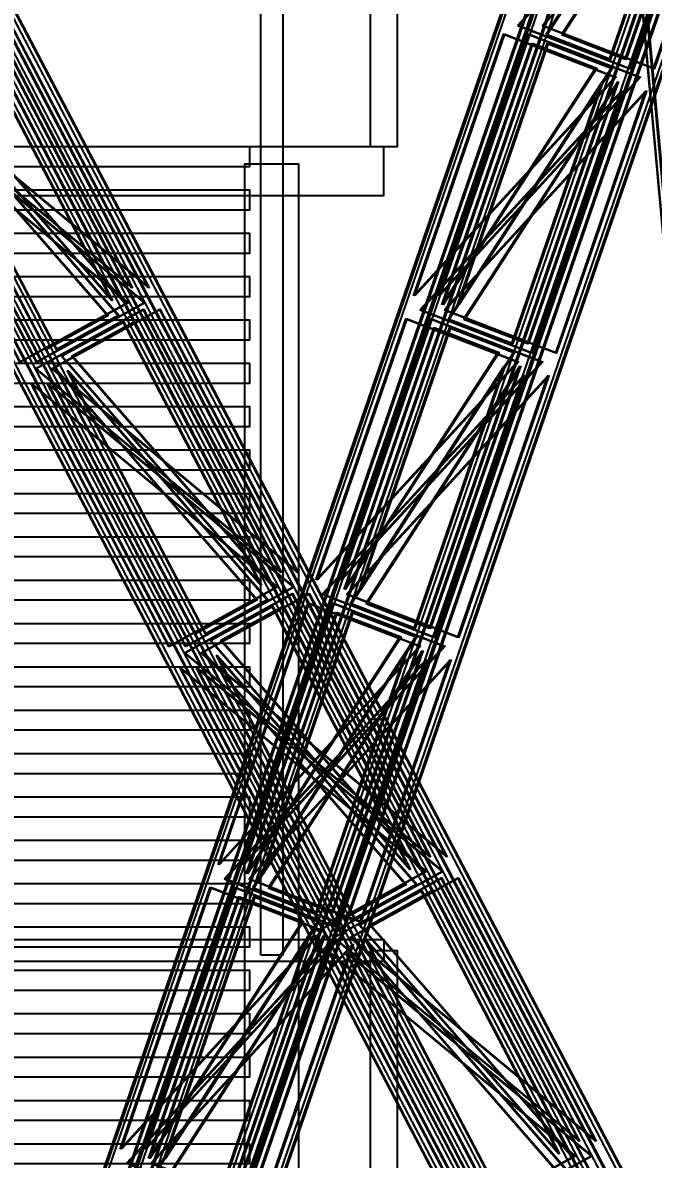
# Model space of a CAD drawing. Header units: millimetres. Extents: x -84906 to 117550, y -3000 to 338000.
# Drawn here: x 7819 to 10405, y 111956 to 116617 of the extents above; entities that cross this region are included whole.
import ezdxf

# ---------------------------------------------------------------- set-up
doc = ezdxf.new("R2010")
doc.units = ezdxf.units.MM
for name, color, linetype, lineweight in [('D-STR-CORE', 7, 'Continuous', 25), ('D-STR-DIM', 7, 'Continuous', 13), ('D-STR-STRC', 7, 'Continuous', 25)]:
    doc.layers.add(name, color=color, linetype=linetype, lineweight=lineweight)
doc.styles.add('OpenSansCondensed-Light', font='OpenSansCondensed-Light.ttf')
doc.styles.add('TOWER_UNICODE', font='Arial Unicode.ttf')
doc.dimstyles.new('EZDXF', dxfattribs={"dimtxt": 0.25, "dimasz": 0.175, "dimexe": 0.375, "dimexo": 0.125, "dimgap": 0.1, "dimtad": 1, "dimlfac": 100, "dimzin": 12, "dimdsep": 46, "dimtxsty": 'OpenSansCondensed-Light', "dimblk": 'ARCHTICK', "dimcen": 2.5, "dimazin": 3, "dimtfac": 0.5, "dimtmove": 2, "dimatfit": 3})

# ---------------------------------------------------------------- blocks, each defined once
blk = doc.blocks.new('_ARCHTICK')
at = {"color": 0, "linetype": 'BYBLOCK', "const_width": 0.15}
blk.add_lwpolyline([(-0.5, -0.5), (0.5, 0.5)], dxfattribs=at)

msp = doc.modelspace()

# ---------------------------------------------------------------- linework, layer by layer
at = {"layer": 'D-STR-CORE'}
for points in [[(8795, 112792.5), (8795, 117238.3), (8885, 117238.3), (8885, 112792.5)], [(9245, 116108.3), (9245, 117258.3), (9355, 117258.3), (9355, 116108.3)], [(4700, 115908.3), (9300, 115908.3), (9300, 116108.3), (4700, 116108.3)], [(7250, 116028.3), (8750, 116028.3), (8750, 116108.3), (7250, 116108.3)], [(8730, 111592.5), (8730, 116038.3), (8950, 116038.3), (8950, 111592.5)], [(7250, 115850.5), (8750, 115850.5), (8750, 115930.5), (7250, 115930.5)], [(7250, 115672.7), (8750, 115672.7), (8750, 115752.7), (7250, 115752.7)], [(7250, 115494.8), (8750, 115494.8), (8750, 115574.8), (7250, 115574.8)], [(7250, 115317), (8750, 115317), (8750, 115397), (7250, 115397)], [(7250, 115139.2), (8750, 115139.2), (8750, 115219.2), (7250, 115219.2)], [(7250, 114961.3), (8750, 114961.3), (8750, 115041.3), (7250, 115041.3)], [(7250, 114783.5), (8750, 114783.5), (8750, 114863.5), (7250, 114863.5)], [(7250, 114605.7), (8750, 114605.7), (8750, 114685.7), (7250, 114685.7)], [(7250, 114427.8), (8750, 114427.8), (8750, 114507.8), (7250, 114507.8)], [(7250, 114250), (8750, 114250), (8750, 114330), (7250, 114330)], [(7250, 114072.2), (8750, 114072.2), (8750, 114152.2), (7250, 114152.2)], [(7250, 113894.3), (8750, 113894.3), (8750, 113974.3), (7250, 113974.3)], [(7250, 113716.5), (8750, 113716.5), (8750, 113796.5), (7250, 113796.5)], [(7250, 113538.7), (8750, 113538.7), (8750, 113618.7), (7250, 113618.7)], [(7250, 113360.8), (8750, 113360.8), (8750, 113440.8), (7250, 113440.8)], [(7250, 113183), (8750, 113183), (8750, 113263), (7250, 113263)], [(7250, 113005.2), (8750, 113005.2), (8750, 113085.2), (7250, 113085.2)], [(7250, 112827.3), (8750, 112827.3), (8750, 112907.3), (7250, 112907.3)], [(4700, 112857.5), (9300, 112857.5), (9300, 112767.5), (4700, 112767.5)], [(9245, 111662.5), (9245, 112812.5), (9355, 112812.5), (9355, 111662.5)], [(7250, 112649.5), (8750, 112649.5), (8750, 112729.5), (7250, 112729.5)], [(7250, 112471.7), (8750, 112471.7), (8750, 112551.7), (7250, 112551.7)], [(7250, 112293.8), (8750, 112293.8), (8750, 112373.8), (7250, 112373.8)], [(7250, 112116), (8750, 112116), (8750, 112196), (7250, 112196)], [(7250, 111938.2), (8750, 111938.2), (8750, 112018.2), (7250, 112018.2)]]:
    msp.add_lwpolyline(points, close=True, dxfattribs=at)
at = {"layer": 'D-STR-STRC'}
for points in [[(13222.9, 106151.5), (12673.4, 105848.5), (5341.2, 119848.5), (5890.7, 120151.5)], [(13226.5, 106151.5), (12677, 105848.5), (5344.8, 119848.5), (5894.3, 120151.5)], [(13290.9, 106151.5), (12741.3, 105848.5), (5409.1, 119848.5), (5958.6, 120151.5)], [(13294.4, 106151.5), (12744.9, 105848.5), (5412.7, 119848.5), (5962.2, 120151.5)], [(13140.8, 106099.4), (12780.2, 105900.6), (5447.9, 119900.6), (5808.6, 120099.4)], [(13144.4, 106099.4), (12783.7, 105900.6), (5451.5, 119900.6), (5812.1, 120099.4)], [(13184.1, 106099.4), (12823.5, 105900.6), (5491.3, 119900.6), (5851.9, 120099.4)], [(13187.7, 106099.4), (12827.1, 105900.6), (5494.9, 119900.6), (5855.5, 120099.4)], [(6155.3, 106109.5), (6723.1, 105890.5), (11534.6, 119890.5), (10966.8, 120109.5)], [(6160.6, 106109.5), (6728.4, 105890.5), (11539.8, 119890.5), (10972.1, 120109.5)], [(6255.6, 106109.5), (6823.3, 105890.5), (11634.8, 119890.5), (11067, 120109.5)], [(6260.8, 106109.5), (6828.6, 105890.5), (11640.1, 119890.5), (11072.3, 120109.5)], [(12241.9, 113922.3), (10612.2, 113922.3), (10049.6, 120080.6), (11534.2, 120080.6)], [(10628.1, 113922.3), (10628.1, 113922.3), (10065.5, 120080.6), (10065.5, 120080.6)], [(6271, 106071.8), (6643.6, 105928.2), (11455.1, 119928.2), (11082.5, 120071.8)], [(6276.3, 106071.8), (6648.9, 105928.2), (11460.4, 119928.2), (11087.8, 120071.8)], [(6335, 106071.8), (6707.6, 105928.2), (11519.1, 119928.2), (11146.5, 120071.8)], [(6340.3, 106071.8), (6712.9, 105928.2), (11524.3, 119928.2), (11151.8, 120071.8)], [(12241.9, 113920.8), (10612.2, 113920.8), (10049.6, 120079.2), (11534.2, 120079.2)], [(10612.2, 113919), (12241.9, 113919), (11534.2, 120077.3), (10049.6, 120077.3)], [(9963.9, 116568.6), (10225.6, 116467.7), (10594.3, 117540.4)], [(9969.2, 116568.6), (10230.9, 116467.7), (10599.6, 117540.4)], [(10027.9, 116568.6), (10289.6, 116467.7), (10658.3, 117540.4)], [(10033.2, 116568.6), (10294.9, 116467.7), (10663.5, 117540.4)], [(9848.2, 116606.2), (10305.1, 116430.1), (10673.7, 117502.8)], [(9853.5, 116606.2), (10310.4, 116430.1), (10679, 117502.8)], [(9948.5, 116606.2), (10405.3, 116430.1), (10774, 117502.8)], [(9953.7, 116606.2), (10410.6, 116430.1), (10779.3, 117502.8)], [(10463.4, 115549.6), (10463.4, 115549.6), (10339, 116910.8), (10339, 116910.8)], [(10479.3, 115551), (10479.3, 115551), (10355, 116912.3), (10355, 116912.3)], [(8267, 115529.7), (7702.1, 116608.3), (7259.9, 116364.5)], [(8270.6, 115529.7), (7705.7, 116608.3), (7263.5, 116364.5)], [(8334.9, 115529.7), (7770, 116608.3), (7327.8, 116364.5)], [(8338.5, 115529.7), (7773.6, 116608.3), (7331.4, 116364.5)], [(8184.8, 115477.7), (7620, 116556.2), (7366.7, 116416.6)], [(8188.4, 115477.7), (7623.5, 116556.2), (7370.2, 116416.6)], [(8228.2, 115477.7), (7663.3, 116556.2), (7410, 116416.6)], [(8231.8, 115477.7), (7666.9, 116556.2), (7413.6, 116416.6)], [(9421.9, 115497.2), (9790.5, 116569.9), (10247.4, 116393.8)], [(9427.1, 115497.2), (9795.8, 116569.9), (10252.7, 116393.8)], [(9522.1, 115497.2), (9890.8, 116569.9), (10347.6, 116393.8)], [(9527.4, 115497.2), (9896, 116569.9), (10352.9, 116393.8)], [(9537.6, 115459.6), (9906.2, 116532.3), (10167.9, 116431.4)], [(9542.9, 115459.6), (9911.5, 116532.3), (10173.2, 116431.4)], [(9601.6, 115459.6), (9970.2, 116532.3), (10231.9, 116431.4)], [(9606.8, 115459.6), (9975.5, 116532.3), (10237.2, 116431.4)], [(8167, 115416.7), (7913.7, 115277.1), (7348.8, 116355.7)], [(8170.5, 115416.7), (7917.2, 115277.1), (7352.4, 116355.7)], [(8210.3, 115416.7), (7957, 115277.1), (7392.1, 116355.7)], [(8213.9, 115416.7), (7960.6, 115277.1), (7395.7, 116355.7)], [(9563, 115401.9), (9824.7, 115301), (10193.3, 116373.7)], [(9568.3, 115401.9), (9830, 115301), (10198.6, 116373.7)], [(9626.9, 115401.9), (9888.6, 115301), (10257.3, 116373.7)], [(9632.2, 115401.9), (9893.9, 115301), (10262.6, 116373.7)], [(8249.1, 115468.8), (7806.9, 115225), (7242.1, 116303.6)], [(8252.7, 115468.8), (7810.5, 115225), (7245.6, 116303.6)], [(8317, 115468.8), (7874.9, 115225), (7310, 116303.6)], [(8320.6, 115468.8), (7878.4, 115225), (7313.5, 116303.6)], [(9447.3, 115439.6), (9904.1, 115263.4), (10272.8, 116336.1)], [(9452.5, 115439.6), (9909.4, 115263.4), (10278.1, 116336.1)], [(9547.5, 115439.6), (10004.4, 115263.4), (10373, 116336.1)], [(9552.8, 115439.6), (10009.6, 115263.4), (10378.3, 116336.1)], [(8878, 114363.1), (8313.1, 115441.6), (7870.9, 115197.9)], [(8881.6, 114363.1), (8316.7, 115441.6), (7874.5, 115197.9)], [(8945.9, 114363.1), (8381.1, 115441.6), (7938.9, 115197.9)], [(8949.5, 114363.1), (8384.6, 115441.6), (7942.4, 115197.9)], [(8795.9, 114311), (8231, 115389.6), (7977.7, 115249.9)], [(8799.4, 114311), (8234.6, 115389.6), (7981.3, 115249.9)], [(8839.2, 114311), (8274.3, 115389.6), (8021, 115249.9)], [(8842.8, 114311), (8277.9, 115389.6), (8024.6, 115249.9)], [(9020.9, 114330.6), (9389.6, 115403.3), (9846.4, 115227.1)], [(9026.2, 114330.6), (9394.9, 115403.3), (9851.7, 115227.1)], [(9121.2, 114330.6), (9489.8, 115403.3), (9946.7, 115227.1)], [(9126.4, 114330.6), (9495.1, 115403.3), (9952, 115227.1)], [(9136.6, 114292.9), (9505.3, 115365.6), (9767, 115264.7)], [(9141.9, 114292.9), (9510.6, 115365.6), (9772.3, 115264.7)], [(9200.6, 114292.9), (9569.3, 115365.6), (9831, 115264.7)], [(9205.9, 114292.9), (9574.5, 115365.6), (9836.2, 115264.7)], [(8778, 114250.1), (8524.7, 114110.4), (7959.8, 115189)], [(8781.6, 114250.1), (8528.3, 114110.4), (7963.4, 115189)], [(8821.3, 114250.1), (8568, 114110.4), (8003.1, 115189)], [(8824.9, 114250.1), (8571.6, 114110.4), (8006.7, 115189)], [(9162, 114235.3), (9423.7, 114134.4), (9792.4, 115207.1)], [(9167.3, 114235.3), (9429, 114134.4), (9797.7, 115207.1)], [(9226, 114235.3), (9487.7, 114134.4), (9856.4, 115207.1)], [(9231.3, 114235.3), (9493, 114134.4), (9861.6, 115207.1)], [(9046.3, 114272.9), (9503.2, 114096.7), (9871.8, 115169.4)], [(9051.6, 114272.9), (9508.4, 114096.7), (9877.1, 115169.4)], [(9146.5, 114272.9), (9603.4, 114096.7), (9972.1, 115169.4)], [(9151.8, 114272.9), (9608.7, 114096.7), (9977.3, 115169.4)], [(8860.1, 114302.1), (8418, 114058.4), (7853.1, 115136.9)], [(8863.7, 114302.1), (8421.5, 114058.4), (7856.6, 115136.9)], [(8928.1, 114302.1), (8485.9, 114058.4), (7921, 115136.9)], [(8931.6, 114302.1), (8489.4, 114058.4), (7924.6, 115136.9)], [(9489, 113196.4), (8924.2, 114275), (8482, 114031.2)], [(9492.6, 113196.4), (8927.7, 114275), (8485.5, 114031.2)], [(9557, 113196.4), (8992.1, 114275), (8549.9, 114031.2)], [(9560.5, 113196.4), (8995.7, 114275), (8553.5, 114031.2)], [(9406.9, 113144.3), (8842, 114222.9), (8588.7, 114083.3)], [(9410.5, 113144.3), (8845.6, 114222.9), (8592.3, 114083.3)], [(8620, 113163.9), (8988.6, 114236.6), (9445.5, 114060.4)], [(8625.2, 113163.9), (8993.9, 114236.6), (9450.8, 114060.4)], [(9450.2, 113144.3), (8885.3, 114222.9), (8632, 114083.3)], [(9453.8, 113144.3), (8888.9, 114222.9), (8635.6, 114083.3)], [(8720.2, 113163.9), (9088.9, 114236.6), (9545.7, 114060.4)], [(8725.5, 113163.9), (9094.1, 114236.6), (9551, 114060.4)], [(8735.7, 113126.3), (9104.3, 114199), (9366, 114098.1)], [(8741, 113126.3), (9109.6, 114199), (9371.3, 114098.1)], [(8799.6, 113126.3), (9168.3, 114199), (9430, 114098.1)], [(8804.9, 113126.3), (9173.6, 114199), (9435.3, 114098.1)], [(9389, 113083.4), (9135.7, 112943.8), (8570.8, 114022.3)], [(9392.6, 113083.4), (9139.3, 112943.8), (8574.4, 114022.3)], [(9432.3, 113083.4), (9179, 112943.8), (8614.2, 114022.3)], [(9435.9, 113083.4), (9182.6, 112943.8), (8617.7, 114022.3)], [(8761.1, 113068.6), (9022.8, 112967.7), (9391.4, 114040.4)], [(8766.3, 113068.6), (9028, 112967.7), (9396.7, 114040.4)], [(8825, 113068.6), (9086.7, 112967.7), (9455.4, 114040.4)], [(8830.3, 113068.6), (9092, 112967.7), (9460.7, 114040.4)], [(8645.3, 113106.2), (9102.2, 112930.1), (9470.9, 114002.8)], [(8650.6, 113106.2), (9107.5, 112930.1), (9476.1, 114002.8)], [(8745.6, 113106.2), (9202.5, 112930.1), (9571.1, 114002.8)], [(8750.9, 113106.2), (9207.7, 112930.1), (9576.4, 114002.8)], [(9471.2, 113135.5), (9029, 112891.7), (8464.1, 113970.3)], [(9474.7, 113135.5), (9032.5, 112891.7), (8467.7, 113970.3)], [(9539.1, 113135.5), (9096.9, 112891.7), (8532, 113970.3)], [(9542.7, 113135.5), (9100.5, 112891.7), (8535.6, 113970.3)], [(10100.1, 112029.7), (9535.2, 113108.3), (9093, 112864.5)], [(10103.6, 112029.7), (9538.8, 113108.3), (9096.6, 112864.5)], [(10168, 112029.7), (9603.1, 113108.3), (9160.9, 112864.5)], [(10171.6, 112029.7), (9606.7, 113108.3), (9164.5, 112864.5)], [(8219, 111997.2), (8587.7, 113069.9), (9044.5, 112893.8)], [(8224.3, 111997.2), (8592.9, 113069.9), (9049.8, 112893.8)], [(8319.2, 111997.2), (8687.9, 113069.9), (9144.8, 112893.8)], [(8324.5, 111997.2), (8693.2, 113069.9), (9150, 112893.8)], [(10017.9, 111977.7), (9453, 113056.2), (9199.7, 112916.6)], [(10021.5, 111977.7), (9456.6, 113056.2), (9203.3, 112916.6)], [(10061.2, 111977.7), (9496.4, 113056.2), (9243.1, 112916.6)], [(10064.8, 111977.7), (9499.9, 113056.2), (9246.6, 112916.6)], [(8334.7, 111959.6), (8703.4, 113032.3), (8965.1, 112931.4)], [(8340, 111959.6), (8708.7, 113032.3), (8970.4, 112931.4)], [(8398.7, 111959.6), (8767.4, 113032.3), (9029.1, 112931.4)], [(8404, 111959.6), (8772.6, 113032.3), (9034.3, 112931.4)], [(8360.1, 111901.9), (8621.8, 111801), (8990.5, 112873.7)], [(8365.4, 111901.9), (8627.1, 111801), (8995.7, 112873.7)], [(8424.1, 111901.9), (8685.8, 111801), (9054.4, 112873.7)], [(8429.4, 111901.9), (8691.1, 111801), (9059.7, 112873.7)], [(10000, 111916.7), (9746.7, 111777.1), (9181.8, 112855.7)], [(10003.6, 111916.7), (9750.3, 111777.1), (9185.4, 112855.7)], [(10043.4, 111916.7), (9790.1, 111777.1), (9225.2, 112855.7)], [(10046.9, 111916.7), (9793.6, 111777.1), (9228.8, 112855.7)], [(8244.4, 111939.6), (8701.3, 111763.4), (9069.9, 112836.1)], [(8249.7, 111939.6), (8706.5, 111763.4), (9075.2, 112836.1)], [(8344.6, 111939.6), (8801.5, 111763.4), (9170.2, 112836.1)], [(8349.9, 111939.6), (8806.8, 111763.4), (9175.4, 112836.1)], [(10082.2, 111968.8), (9640, 111725), (9075.1, 112803.6)], [(10085.8, 111968.8), (9643.6, 111725), (9078.7, 112803.6)], [(10150.1, 111968.8), (9707.9, 111725), (9143, 112803.6)], [(10153.7, 111968.8), (9711.5, 111725), (9146.6, 112803.6)]]:
    msp.add_lwpolyline(points, close=True, dxfattribs=at)
for points in [[(13205.8, 106142), (5873.6, 120142)], [(13222.9, 106151.5), (5890.7, 120151.5)], [(13277.3, 106142), (5945, 120142)], [(13294.4, 106151.5), (5962.2, 120151.5)], [(13123.6, 106089.9), (5791.4, 120089.9)], [(13140.8, 106099.4), (5808.6, 120099.4)], [(13170.5, 106089.9), (5838.3, 120089.9)], [(13187.7, 106099.4), (5855.5, 120099.4)], [(6155.3, 106109.5), (10966.8, 120109.5)], [(6173.1, 106102.6), (10984.5, 120102.6)], [(6260.8, 106109.5), (11072.3, 120109.5)], [(6278.6, 106102.6), (11090.1, 120102.6)], [(6271, 106071.8), (11082.5, 120071.8)], [(6288.8, 106065), (11100.3, 120065)], [(6340.3, 106071.8), (11151.8, 120071.8)], [(6358, 106065), (11169.5, 120065)], [(10612.2, 113920.8), (10049.6, 120079.2)], [(10612.2, 113920.8), (10049.6, 120079.2)], [(10632.2, 113920.8), (10069.6, 120079.2)], [(12780.2, 105900.6), (5447.9, 119900.6)], [(12797.3, 105910.1), (5465.1, 119910.1)], [(12827.1, 105900.6), (5494.9, 119900.6)], [(12844.2, 105910.1), (5512, 119910.1)], [(6625.9, 105935), (11437.4, 119935)], [(6643.6, 105928.2), (11455.1, 119928.2)], [(6695.1, 105935), (11506.6, 119935)], [(6705.3, 105897.4), (11516.8, 119897.4)], [(6712.9, 105928.2), (11524.3, 119928.2)], [(6810.9, 105897.4), (11622.3, 119897.4)], [(12673.4, 105848.5), (5341.2, 119848.5)], [(12690.6, 105858), (5358.4, 119858)], [(12744.9, 105848.5), (5412.7, 119848.5)], [(12762.1, 105858), (5429.9, 119858)], [(6723.1, 105890.5), (11534.6, 119890.5)], [(6828.6, 105890.5), (11640.1, 119890.5)]]:
    msp.add_lwpolyline(points, dxfattribs=at)

# ---------------------------------------------------------------- dimensions: what is measured, and where the dimension line sits
at = {"layer": 'D-STR-DIM'}
for base, p2 in [((116500, 0), (0, 223550)), ((85000, 0), (0, 125000))]:
    msp.add_linear_dim(base=base, p1=(0, 0), p2=p2, angle=90, dimstyle='EZDXF', override={"dimtxt": 4200, "dimasz": 1875, "dimexe": 1050, "dimexo": 900, "dimgap": 1050, "dimtad": 1, "dimdec": 0, "dimlfac": 1, "dimlunit": 2, "dimtxsty": 'TOWER_UNICODE', "dimclrd": 7, "dimclre": 7, "dimclrt": 7}, dxfattribs=at).render()

doc.saveas('drawing.dxf')
